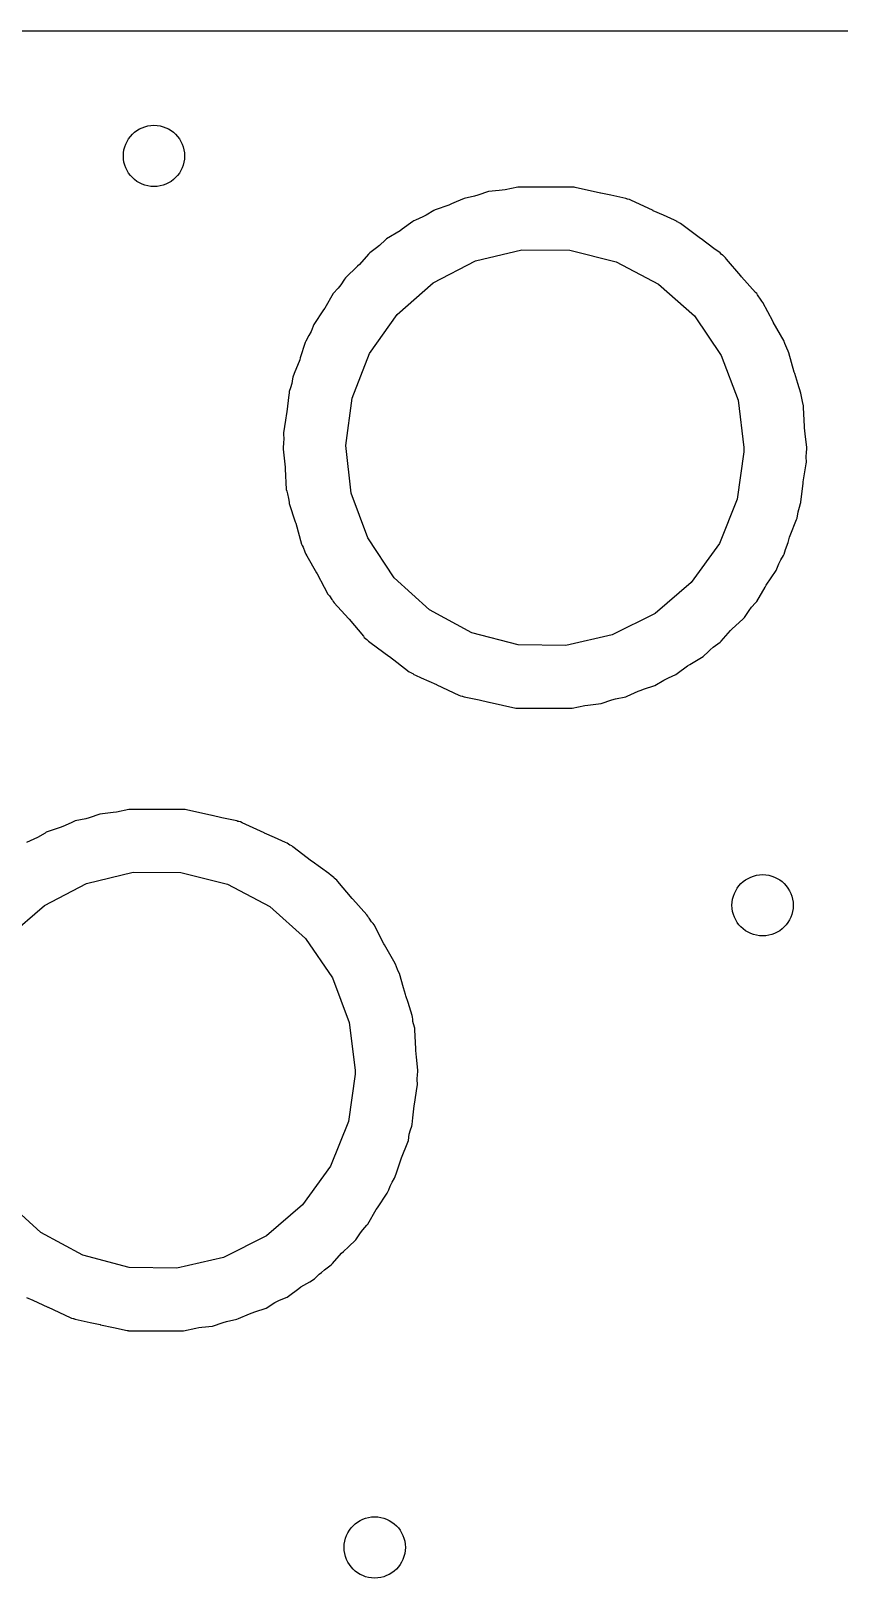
# Model space of a CAD drawing. Extents: x 100.2 to 143.8, y -109.8 to -50.2.
# Drawn here: x 126.95 to 129.59, y -55.25 to -50.2 of the extents above; entities that cross this region are included whole.
import ezdxf

# ---------------------------------------------------------------- set-up
doc = ezdxf.new("R2010")
doc.units = 0
doc.layers.add('BLACK', color=7, linetype='CONTINUOUS')

msp = doc.modelspace()

# ---------------------------------------------------------------- linework, layer by layer
at = {"layer": 'BLACK', "linetype": 'CONTINUOUS'}
for p, q in [((103.53, -50.2), (140.486, -50.2)), ((128.366, -50.7467), (128.34, -50.758)), ((128.4, -50.7395), (128.366, -50.7467)), ((128.411, -50.7365), (128.4, -50.7395)), ((128.446, -50.7244), (128.411, -50.7365)), ((128.481, -50.7207), (128.446, -50.7244)), ((128.49, -50.7196), (128.481, -50.7207)), ((128.5, -50.7181), (128.49, -50.7196)), ((128.541, -50.7095), (128.5, -50.7181)), ((128.72, -50.7095), (128.541, -50.7095)), ((128.721, -50.7096), (128.72, -50.7095)), ((128.725, -50.7098), (128.721, -50.7096)), ((128.721, -50.7096), (128.721, -50.7096)), ((128.721, -50.7096), (128.721, -50.7096)), ((128.729, -50.7107), (128.725, -50.7098)), ((128.812, -50.7291), (128.729, -50.7107)), ((128.729, -50.7107), (128.729, -50.7107)), ((128.813, -50.7293), (128.812, -50.7291)), ((128.845, -50.7362), (128.813, -50.7293)), ((128.894, -50.7467), (128.845, -50.7362)), ((128.897, -50.748), (128.894, -50.7467)), ((128.899, -50.7486), (128.897, -50.748)), ((128.9, -50.749), (128.899, -50.7486)), ((128.906, -50.7501), (128.9, -50.749)), ((128.911, -50.7524), (128.906, -50.7501)), ((128.983, -50.7859), (128.911, -50.7524)), ((128.911, -50.7524), (128.911, -50.7524)), ((128.242, -50.8011), (128.231, -50.8067)), ((128.267, -50.7861), (128.242, -50.8011)), ((128.271, -50.7834), (128.267, -50.7861)), ((128.267, -50.7861), (128.267, -50.7861)), ((128.316, -50.7682), (128.271, -50.7834)), ((128.325, -50.7648), (128.316, -50.7682)), ((128.34, -50.758), (128.325, -50.7648)), ((128.984, -50.7867), (128.983, -50.7859)), ((129.017, -50.8011), (128.984, -50.7867)), ((129.053, -50.8173), (129.017, -50.8011)), ((128.157, -50.8523), (128.113, -50.8786)), ((128.164, -50.8475), (128.157, -50.8523)), ((128.198, -50.8224), (128.164, -50.8475)), ((128.202, -50.8194), (128.198, -50.8224)), ((128.207, -50.8173), (128.202, -50.8194)), ((128.231, -50.8067), (128.207, -50.8173)), ((128.207, -50.8173), (128.207, -50.8173)), ((129.058, -50.8194), (129.053, -50.8173)), ((129.053, -50.8173), (129.053, -50.8173)), ((129.062, -50.8224), (129.058, -50.8194)), ((129.062, -50.8227), (129.062, -50.8224)), ((129.067, -50.8253), (129.062, -50.8227)), ((129.068, -50.826), (129.067, -50.8253)), ((129.073, -50.8282), (129.068, -50.826)), ((129.077, -50.8315), (129.073, -50.8282)), ((129.138, -50.8776), (129.077, -50.8315)), ((128.09, -50.8999), (128.08, -50.9081)), ((128.109, -50.8822), (128.09, -50.8999)), ((128.113, -50.8786), (128.109, -50.8822)), ((128.109, -50.8822), (128.109, -50.8822)), ((129.14, -50.879), (129.138, -50.8776)), ((129.182, -50.9101), (129.14, -50.879)), ((128.054, -50.9283), (128.024, -50.9625)), ((128.058, -50.9245), (128.054, -50.9283)), ((128.054, -50.9283), (128.054, -50.9283)), ((128.08, -50.9081), (128.058, -50.9245)), ((128.265, -51.0224), (128.403, -50.9508)), ((128.403, -50.9508), (128.555, -50.9143)), ((128.555, -50.9143), (128.711, -50.9151)), ((128.711, -50.9151), (128.863, -50.9532)), ((128.863, -50.9532), (129.001, -51.0263)), ((129.202, -50.9245), (129.182, -50.9101)), ((129.206, -50.9283), (129.202, -50.9245)), ((129.21, -50.9318), (129.206, -50.9283)), ((129.212, -50.9335), (129.21, -50.9316)), ((129.21, -50.9316), (129.21, -50.9318)), ((129.216, -50.9372), (129.212, -50.9335)), ((129.212, -50.9335), (129.212, -50.9335)), ((129.22, -50.9405), (129.216, -50.9372)), ((129.223, -50.9446), (129.22, -50.9405)), ((129.27, -50.9999), (129.223, -50.9446)), ((129.223, -50.9446), (129.223, -50.9446)), ((128.018, -50.9682), (127.978, -51.0055)), ((128.024, -50.9625), (128.018, -50.9682)), ((129.272, -51.0023), (129.27, -50.9999)), ((129.318, -51.0535), (129.272, -51.0023)), ((127.955, -51.0391), (127.938, -51.0573)), ((127.963, -51.0285), (127.955, -51.0391)), ((127.975, -51.01), (127.963, -51.0285)), ((127.978, -51.0055), (127.975, -51.01)), ((127.975, -51.01), (127.975, -51.01)), ((128.147, -51.1251), (128.265, -51.0224)), ((129.001, -51.0263), (129.118, -51.1301)), ((129.322, -51.0573), (129.318, -51.0535)), ((129.318, -51.0535), (129.318, -51.0535)), ((127.911, -51.1045), (127.907, -51.1106)), ((127.938, -51.0573), (127.911, -51.1045)), ((129.324, -51.0618), (129.322, -51.0573)), ((129.326, -51.0645), (129.324, -51.0618)), ((129.334, -51.0757), (129.326, -51.0645)), ((129.339, -51.0816), (129.334, -51.0757)), ((129.342, -51.0863), (129.339, -51.0816)), ((129.374, -51.1474), (129.342, -51.0863)), ((129.342, -51.0863), (129.342, -51.0863)), ((127.907, -51.1106), (127.875, -51.1584)), ((128.057, -51.2528), (128.147, -51.1251)), ((129.118, -51.1301), (129.206, -51.2589)), ((129.376, -51.1508), (129.374, -51.1474)), ((129.411, -51.2122), (129.376, -51.1508)), ((127.859, -51.1938), (127.849, -51.2122)), ((127.866, -51.181), (127.859, -51.1938)), ((127.873, -51.1633), (127.866, -51.181)), ((127.875, -51.1584), (127.873, -51.1633)), ((127.873, -51.1633), (127.873, -51.1633)), ((127.847, -51.2171), (127.831, -51.2671)), ((127.849, -51.2122), (127.847, -51.2171)), ((127.847, -51.2171), (127.847, -51.2171)), ((128, -51.3984), (128.057, -51.2528)), ((129.413, -51.2171), (129.411, -51.2122)), ((129.414, -51.2197), (129.413, -51.2171)), ((129.42, -51.2353), (129.414, -51.2197)), ((129.425, -51.2451), (129.42, -51.2353)), ((129.427, -51.2502), (129.425, -51.2451)), ((129.444, -51.3136), (129.427, -51.2502)), ((127.829, -51.2732), (127.811, -51.3179)), ((127.831, -51.2671), (127.829, -51.2732)), ((129.206, -51.2589), (129.261, -51.405)), ((127.803, -51.3507), (127.799, -51.3652)), ((127.805, -51.3352), (127.803, -51.3507)), ((127.806, -51.3299), (127.805, -51.3352)), ((127.811, -51.3179), (127.806, -51.3299)), ((129.446, -51.3179), (129.444, -51.3136)), ((129.456, -51.3507), (129.446, -51.3179)), ((129.466, -51.3822), (129.456, -51.3507)), ((127.793, -51.3874), (127.787, -51.4429)), ((127.794, -51.3822), (127.793, -51.3874)), ((127.795, -51.3773), (127.794, -51.3822)), ((127.799, -51.3652), (127.795, -51.3773)), ((127.795, -51.3773), (127.795, -51.3773)), ((127.98, -51.5532), (128, -51.3984)), ((129.261, -51.405), (129.28, -51.56)), ((129.467, -51.3874), (129.466, -51.3822)), ((129.468, -51.3934), (129.467, -51.3874)), ((129.471, -51.4093), (129.468, -51.3934)), ((127.786, -51.4487), (127.783, -51.4705)), ((127.787, -51.4429), (127.786, -51.4487)), ((129.475, -51.4232), (129.471, -51.4093)), ((129.475, -51.4286), (129.475, -51.4232)), ((129.478, -51.4909), (129.475, -51.4286)), ((129.475, -51.4286), (129.475, -51.4286)), ((127.783, -51.4705), (127.776, -51.5122)), ((129.478, -51.496), (129.478, -51.4909)), ((129.48, -51.5152), (129.478, -51.496)), ((127.776, -51.5455), (127.775, -51.56)), ((127.775, -51.56), (127.775, -51.5652)), ((127.776, -51.5122), (127.776, -51.5176)), ((127.776, -51.5176), (127.777, -51.53)), ((127.777, -51.53), (127.776, -51.5455)), ((127.997, -51.7084), (127.98, -51.5532)), ((129.28, -51.56), (129.28, -51.5736)), ((129.485, -51.56), (129.48, -51.5152)), ((129.485, -51.5652), (129.485, -51.56)), ((127.775, -51.5652), (127.775, -51.5652)), ((127.775, -51.5652), (127.782, -51.624)), ((129.28, -51.5736), (129.258, -51.7282)), ((129.483, -51.59), (129.484, -51.5745)), ((129.484, -51.6078), (129.483, -51.59)), ((129.483, -51.613), (129.484, -51.6078)), ((129.484, -51.5745), (129.485, -51.5652)), ((127.782, -51.624), (127.782, -51.6291)), ((127.782, -51.6291), (127.785, -51.6968)), ((129.474, -51.6713), (129.483, -51.613)), ((127.785, -51.6968), (127.787, -51.7019)), ((127.787, -51.7019), (127.787, -51.7019)), ((127.787, -51.7019), (127.789, -51.7107)), ((127.789, -51.7107), (127.792, -51.7266)), ((128.051, -51.8551), (127.997, -51.7084)), ((129.466, -51.7378), (129.47, -51.7019)), ((129.47, -51.7019), (129.473, -51.6771)), ((129.473, -51.6771), (129.474, -51.6713)), ((127.792, -51.7266), (127.794, -51.7378)), ((127.794, -51.7378), (127.795, -51.7427)), ((127.795, -51.7427), (127.814, -51.8021)), ((129.258, -51.7282), (129.2, -51.8731)), ((129.457, -51.7693), (129.461, -51.7549)), ((129.461, -51.7549), (129.465, -51.7427)), ((129.465, -51.7427), (129.466, -51.7389)), ((129.465, -51.7427), (129.465, -51.7427)), ((129.466, -51.7389), (129.466, -51.7378)), ((127.814, -51.8021), (127.816, -51.8064)), ((127.816, -51.8064), (127.835, -51.8749)), ((129.431, -51.8468), (129.452, -51.795)), ((129.452, -51.795), (129.454, -51.7901)), ((129.452, -51.795), (129.452, -51.795)), ((129.454, -51.7901), (129.457, -51.7693)), ((128.138, -51.9847), (128.051, -51.8551)), ((129.424, -51.8698), (129.429, -51.8529)), ((129.429, -51.8529), (129.431, -51.8468)), ((127.835, -51.8749), (127.837, -51.8797)), ((127.837, -51.8797), (127.84, -51.8847)), ((127.84, -51.8847), (127.846, -51.9003)), ((127.846, -51.9003), (127.849, -51.9078)), ((127.849, -51.9078), (127.852, -51.9132)), ((127.852, -51.9132), (127.884, -51.9692)), ((129.2, -51.8731), (129.108, -52)), ((129.401, -51.9262), (129.409, -51.9123)), ((129.409, -51.9123), (129.411, -51.9078)), ((129.409, -51.9123), (129.409, -51.9123)), ((129.411, -51.9078), (129.416, -51.8922)), ((129.416, -51.8922), (129.424, -51.8698)), ((129.353, -52.0094), (129.385, -51.9616)), ((129.385, -51.9616), (129.394, -51.939)), ((129.394, -51.939), (129.401, -51.9262)), ((127.884, -51.9692), (127.886, -51.9726)), ((127.886, -51.9726), (127.909, -52.0155)), ((128.253, -52.0898), (128.138, -51.9847)), ((129.108, -52), (128.99, -52.1014)), ((129.349, -52.0155), (129.353, -52.0094)), ((127.909, -52.0155), (127.921, -52.0384)), ((127.921, -52.0384), (127.926, -52.0443)), ((127.926, -52.0443), (127.934, -52.0555)), ((127.934, -52.0555), (127.936, -52.0582)), ((127.936, -52.0582), (127.938, -52.0627)), ((127.938, -52.0627), (127.942, -52.0665)), ((129.318, -52.0665), (129.322, -52.0627)), ((129.322, -52.0627), (129.349, -52.0155)), ((127.942, -52.0665), (127.942, -52.0665)), ((127.942, -52.0665), (127.988, -52.1177)), ((128.391, -52.1644), (128.253, -52.0898)), ((128.99, -52.1014), (128.85, -52.1716)), ((129.276, -52.1201), (129.282, -52.1145)), ((129.282, -52.1145), (129.297, -52.0915)), ((129.297, -52.0915), (129.305, -52.0809)), ((129.305, -52.0809), (129.318, -52.0665)), ((129.318, -52.0665), (129.318, -52.0665)), ((127.988, -52.1177), (127.99, -52.1201)), ((127.99, -52.1201), (128.037, -52.1754)), ((128.542, -52.204), (128.391, -52.1644)), ((129.206, -52.1917), (129.236, -52.1575)), ((129.236, -52.1575), (129.242, -52.1518)), ((129.242, -52.1518), (129.276, -52.1201)), ((128.037, -52.1754), (128.037, -52.1754)), ((128.037, -52.1754), (128.04, -52.1795)), ((128.04, -52.1795), (128.044, -52.1828)), ((128.044, -52.1828), (128.048, -52.1865)), ((128.048, -52.1865), (128.048, -52.1865)), ((128.048, -52.1865), (128.05, -52.1884)), ((128.05, -52.1884), (128.05, -52.1882)), ((128.05, -52.1882), (128.054, -52.1917)), ((128.054, -52.1917), (128.058, -52.1955)), ((128.058, -52.1955), (128.062, -52.1986)), ((128.062, -52.1986), (128.062, -52.1986)), ((128.062, -52.1986), (128.12, -52.241)), ((128.698, -52.2064), (128.542, -52.204)), ((128.85, -52.1716), (128.698, -52.2064)), ((129.17, -52.2201), (129.18, -52.2119)), ((129.18, -52.2119), (129.202, -52.1955)), ((129.202, -52.1955), (129.206, -52.1917)), ((129.206, -52.1917), (129.206, -52.1917)), ((128.12, -52.241), (128.122, -52.2424)), ((128.122, -52.2424), (128.146, -52.2605)), ((128.146, -52.2605), (128.187, -52.2918)), ((129.103, -52.2677), (129.114, -52.2612)), ((129.114, -52.2612), (129.147, -52.2414)), ((129.147, -52.2414), (129.164, -52.2254)), ((129.164, -52.2254), (129.17, -52.2201)), ((128.187, -52.2918), (128.192, -52.294)), ((128.192, -52.294), (128.193, -52.2947)), ((128.193, -52.2947), (128.198, -52.2973)), ((128.198, -52.2973), (128.198, -52.2976)), ((128.198, -52.2976), (128.202, -52.3006)), ((128.202, -52.3006), (128.207, -52.3027)), ((128.207, -52.3027), (128.207, -52.3027)), ((128.207, -52.3027), (128.226, -52.3111)), ((128.226, -52.3111), (128.276, -52.3333)), ((129.018, -52.3189), (129.029, -52.3133)), ((129.029, -52.3133), (129.034, -52.3111)), ((129.034, -52.3111), (129.058, -52.3006)), ((129.058, -52.3006), (129.062, -52.2976)), ((129.062, -52.2976), (129.096, -52.2725)), ((129.062, -52.2976), (129.062, -52.2976)), ((129.096, -52.2725), (129.103, -52.2677)), ((128.276, -52.3333), (128.277, -52.3341)), ((128.277, -52.3341), (128.349, -52.3676)), ((128.349, -52.3676), (128.349, -52.3676)), ((128.349, -52.3676), (128.354, -52.3699)), ((128.899, -52.3712), (128.935, -52.3552)), ((128.935, -52.3552), (128.944, -52.3518)), ((128.944, -52.3518), (128.952, -52.3489)), ((128.952, -52.3489), (128.989, -52.3366)), ((128.989, -52.3366), (129.018, -52.3189)), ((128.354, -52.3699), (128.36, -52.371)), ((128.36, -52.371), (128.361, -52.3715)), ((128.361, -52.3715), (128.363, -52.372)), ((128.363, -52.372), (128.366, -52.3733)), ((128.366, -52.3733), (128.415, -52.3838)), ((128.415, -52.3838), (128.447, -52.3907)), ((128.447, -52.3907), (128.448, -52.3909)), ((128.448, -52.3909), (128.491, -52.4004)), ((128.491, -52.4004), (128.535, -52.4102)), ((128.535, -52.4102), (128.539, -52.4104)), ((128.539, -52.4104), (128.539, -52.4104)), ((128.539, -52.4104), (128.539, -52.4104)), ((128.539, -52.4104), (128.54, -52.4105)), ((128.54, -52.4105), (128.719, -52.4105)), ((128.719, -52.4105), (128.76, -52.4019)), ((128.76, -52.4019), (128.77, -52.4004)), ((128.77, -52.4004), (128.779, -52.3993)), ((128.779, -52.3993), (128.814, -52.3956)), ((128.814, -52.3956), (128.849, -52.3835)), ((128.849, -52.3835), (128.86, -52.3805)), ((128.86, -52.3805), (128.894, -52.3733)), ((128.894, -52.3733), (128.899, -52.3712)), ((128.899, -52.3712), (128.899, -52.3712)), ((127.13, -52.7715), (127.096, -52.7787)), ((127.141, -52.7685), (127.13, -52.7715)), ((127.176, -52.7564), (127.141, -52.7685)), ((127.211, -52.7527), (127.176, -52.7564)), ((127.22, -52.7516), (127.211, -52.7527)), ((127.23, -52.7501), (127.22, -52.7516)), ((127.271, -52.7415), (127.23, -52.7501)), ((127.45, -52.7415), (127.271, -52.7415)), ((127.451, -52.7416), (127.45, -52.7415)), ((127.455, -52.7418), (127.451, -52.7416)), ((127.451, -52.7416), (127.451, -52.7416)), ((127.451, -52.7416), (127.451, -52.7416)), ((127.459, -52.7427), (127.455, -52.7418)), ((127.542, -52.7611), (127.459, -52.7427)), ((127.459, -52.7427), (127.459, -52.7427)), ((127.543, -52.7613), (127.542, -52.7611)), ((127.575, -52.7682), (127.543, -52.7613)), ((127.624, -52.7787), (127.575, -52.7682)), ((126.997, -52.8181), (126.972, -52.8331)), ((127.001, -52.8154), (126.997, -52.8181)), ((126.997, -52.8181), (126.997, -52.8181)), ((127.046, -52.8002), (127.001, -52.8154)), ((127.055, -52.7968), (127.046, -52.8002)), ((127.082, -52.7847), (127.055, -52.7968)), ((127.096, -52.7787), (127.082, -52.7847)), ((127.627, -52.78), (127.624, -52.7787)), ((127.629, -52.7806), (127.627, -52.78)), ((127.63, -52.781), (127.629, -52.7806)), ((127.636, -52.7821), (127.63, -52.781)), ((127.641, -52.7844), (127.636, -52.7821)), ((127.713, -52.8179), (127.641, -52.7844)), ((127.641, -52.7844), (127.641, -52.7844)), ((127.714, -52.8187), (127.713, -52.8179)), ((127.747, -52.8331), (127.714, -52.8187)), ((126.961, -52.8387), (126.937, -52.8493)), ((126.972, -52.8331), (126.961, -52.8387)), ((127.783, -52.8493), (127.747, -52.8331)), ((127.788, -52.8514), (127.783, -52.8493)), ((127.783, -52.8493), (127.783, -52.8493)), ((127.792, -52.8544), (127.788, -52.8514)), ((127.792, -52.8547), (127.792, -52.8544)), ((127.797, -52.8573), (127.792, -52.8547)), ((127.798, -52.858), (127.797, -52.8573)), ((127.803, -52.8602), (127.798, -52.858)), ((127.807, -52.8635), (127.803, -52.8602)), ((127.868, -52.9096), (127.807, -52.8635)), ((127.87, -52.911), (127.868, -52.9096)), ((127.924, -52.9504), (127.87, -52.911)), ((127.133, -52.9828), (127.285, -52.9463)), ((127.285, -52.9463), (127.441, -52.9471)), ((127.441, -52.9471), (127.593, -52.9852)), ((127.932, -52.9565), (127.924, -52.9504)), ((127.936, -52.9603), (127.932, -52.9565)), ((127.94, -52.9638), (127.936, -52.9603)), ((127.942, -52.9655), (127.94, -52.9636)), ((127.94, -52.9636), (127.94, -52.9638)), ((127.946, -52.9692), (127.942, -52.9655)), ((127.942, -52.9655), (127.942, -52.9655)), ((127.95, -52.9725), (127.946, -52.9692)), ((127.953, -52.9766), (127.95, -52.9725)), ((126.995, -53.0544), (127.133, -52.9828)), ((127.593, -52.9852), (127.731, -53.0583)), ((128, -53.0319), (127.953, -52.9766)), ((127.953, -52.9766), (127.953, -52.9766)), ((126.877, -53.1571), (126.995, -53.0544)), ((127.731, -53.0583), (127.848, -53.1621)), ((128.002, -53.0343), (128, -53.0319)), ((128.048, -53.0855), (128.002, -53.0343)), ((128.052, -53.0893), (128.048, -53.0855)), ((128.048, -53.0855), (128.048, -53.0855)), ((128.054, -53.0938), (128.052, -53.0893)), ((128.056, -53.0965), (128.054, -53.0938)), ((128.064, -53.1077), (128.056, -53.0965)), ((128.069, -53.1136), (128.064, -53.1077)), ((128.072, -53.1183), (128.069, -53.1136)), ((128.104, -53.1794), (128.072, -53.1183)), ((128.072, -53.1183), (128.072, -53.1183)), ((127.848, -53.1621), (127.936, -53.2909)), ((128.106, -53.1828), (128.104, -53.1794)), ((128.141, -53.2442), (128.106, -53.1828)), ((128.143, -53.2491), (128.141, -53.2442)), ((128.144, -53.2517), (128.143, -53.2491)), ((128.15, -53.2673), (128.144, -53.2517)), ((128.155, -53.2771), (128.15, -53.2673)), ((128.168, -53.3234), (128.155, -53.2771)), ((127.936, -53.2909), (127.991, -53.437)), ((128.174, -53.3456), (128.168, -53.3234)), ((128.176, -53.3499), (128.174, -53.3456)), ((128.183, -53.3715), (128.176, -53.3499)), ((128.196, -53.4142), (128.183, -53.3715)), ((128.197, -53.4194), (128.196, -53.4142)), ((128.198, -53.4254), (128.197, -53.4194)), ((128.199, -53.4335), (128.198, -53.4254)), ((127.991, -53.437), (128.01, -53.592)), ((128.201, -53.4413), (128.199, -53.4335)), ((128.205, -53.4552), (128.201, -53.4413)), ((128.205, -53.4606), (128.205, -53.4552)), ((128.208, -53.5229), (128.205, -53.4606)), ((128.205, -53.4606), (128.205, -53.4606)), ((128.208, -53.528), (128.208, -53.5229)), ((128.211, -53.5501), (128.208, -53.528)), ((128.215, -53.592), (128.211, -53.5501)), ((128.01, -53.6056), (127.988, -53.7602)), ((128.01, -53.592), (128.01, -53.6056)), ((128.213, -53.622), (128.214, -53.6065)), ((128.214, -53.6398), (128.213, -53.622)), ((128.214, -53.6065), (128.215, -53.5972)), ((128.215, -53.5972), (128.215, -53.592)), ((128.204, -53.7033), (128.213, -53.645)), ((128.213, -53.645), (128.214, -53.6398)), ((128.199, -53.7477), (128.203, -53.7091)), ((128.203, -53.7091), (128.204, -53.7033)), ((127.988, -53.7602), (127.93, -53.9051)), ((128.191, -53.7869), (128.195, -53.7747)), ((128.195, -53.7747), (128.196, -53.7698)), ((128.195, -53.7747), (128.195, -53.7747)), ((128.196, -53.7698), (128.199, -53.7477)), ((128.161, -53.8788), (128.182, -53.827)), ((128.182, -53.827), (128.184, -53.8221)), ((128.182, -53.827), (128.182, -53.827)), ((128.184, -53.8221), (128.187, -53.8013)), ((128.187, -53.8013), (128.191, -53.7869)), ((128.159, -53.8849), (128.161, -53.8788)), ((127.93, -53.9051), (127.838, -54.032)), ((128.141, -53.9398), (128.145, -53.9274)), ((128.145, -53.9274), (128.159, -53.8849)), ((128.115, -53.9936), (128.12, -53.9829)), ((128.12, -53.9829), (128.124, -53.971)), ((128.124, -53.971), (128.131, -53.9582)), ((128.131, -53.9582), (128.139, -53.9443)), ((128.139, -53.9443), (128.141, -53.9398)), ((128.139, -53.9443), (128.139, -53.9443)), ((126.983, -54.1218), (126.868, -54.0167)), ((127.838, -54.032), (127.72, -54.1334)), ((128.083, -54.0414), (128.115, -53.9936)), ((128.052, -54.0947), (128.079, -54.0475)), ((128.079, -54.0475), (128.083, -54.0414)), ((127.121, -54.1964), (126.983, -54.1218)), ((127.72, -54.1334), (127.58, -54.2036)), ((128.012, -54.1465), (128.027, -54.1235)), ((128.027, -54.1235), (128.035, -54.1129)), ((128.035, -54.1129), (128.048, -54.0985)), ((128.048, -54.0985), (128.052, -54.0948)), ((128.048, -54.0985), (128.048, -54.0985)), ((128.052, -54.0948), (128.052, -54.0947)), ((127.966, -54.1895), (127.972, -54.1838)), ((127.972, -54.1838), (127.988, -54.1691)), ((127.988, -54.1691), (128.012, -54.1465)), ((127.272, -54.236), (127.121, -54.1964)), ((127.428, -54.2384), (127.272, -54.236)), ((127.58, -54.2036), (127.428, -54.2384)), ((127.91, -54.2439), (127.932, -54.2275)), ((127.932, -54.2275), (127.936, -54.2237)), ((127.936, -54.2237), (127.966, -54.1895)), ((127.936, -54.2237), (127.936, -54.2237)), ((127.833, -54.2997), (127.862, -54.2827)), ((127.862, -54.2827), (127.877, -54.2734)), ((127.877, -54.2734), (127.893, -54.2585)), ((127.893, -54.2585), (127.9, -54.2521)), ((127.9, -54.2521), (127.91, -54.2439)), ((126.937, -54.3347), (126.957, -54.3434)), ((127.763, -54.3434), (127.788, -54.3326)), ((127.788, -54.3326), (127.792, -54.3296)), ((127.792, -54.3296), (127.826, -54.3045)), ((127.792, -54.3296), (127.792, -54.3296)), ((127.826, -54.3045), (127.833, -54.2997)), ((126.957, -54.3434), (127.006, -54.3653)), ((127.006, -54.3653), (127.007, -54.3661)), ((127.007, -54.3661), (127.079, -54.3996)), ((127.629, -54.4032), (127.665, -54.3872)), ((127.665, -54.3872), (127.674, -54.3838)), ((127.674, -54.3838), (127.682, -54.3809)), ((127.682, -54.3809), (127.719, -54.3686)), ((127.719, -54.3686), (127.748, -54.3509)), ((127.748, -54.3509), (127.759, -54.3453)), ((127.759, -54.3453), (127.763, -54.3434)), ((127.079, -54.3996), (127.079, -54.3996)), ((127.079, -54.3996), (127.084, -54.4019)), ((127.084, -54.4019), (127.09, -54.403)), ((127.09, -54.403), (127.091, -54.4035)), ((127.091, -54.4035), (127.093, -54.404)), ((127.093, -54.404), (127.096, -54.4053)), ((127.096, -54.4053), (127.145, -54.4158)), ((127.145, -54.4158), (127.177, -54.4227)), ((127.177, -54.4227), (127.178, -54.4229)), ((127.178, -54.4229), (127.221, -54.4324)), ((127.221, -54.4324), (127.265, -54.4422)), ((127.449, -54.4425), (127.49, -54.4339)), ((127.49, -54.4339), (127.5, -54.4324)), ((127.5, -54.4324), (127.509, -54.4313)), ((127.509, -54.4313), (127.544, -54.4276)), ((127.544, -54.4276), (127.579, -54.4155)), ((127.579, -54.4155), (127.59, -54.4125)), ((127.59, -54.4125), (127.624, -54.4053)), ((127.624, -54.4053), (127.629, -54.4032)), ((127.629, -54.4032), (127.629, -54.4032)), ((127.265, -54.4422), (127.269, -54.4424)), ((127.269, -54.4424), (127.269, -54.4424)), ((127.269, -54.4424), (127.269, -54.4424)), ((127.269, -54.4424), (127.27, -54.4425)), ((127.27, -54.4425), (127.449, -54.4425))]:
    msp.add_line(p, q, dxfattribs=at)
at = {"layer": 'BLACK'}
for centre in [(127.353, -50.608), (129.341, -53.054), (128.074, -55.15)]:
    msp.add_circle(centre, 0.1, dxfattribs=at)

doc.saveas('drawing.dxf')
